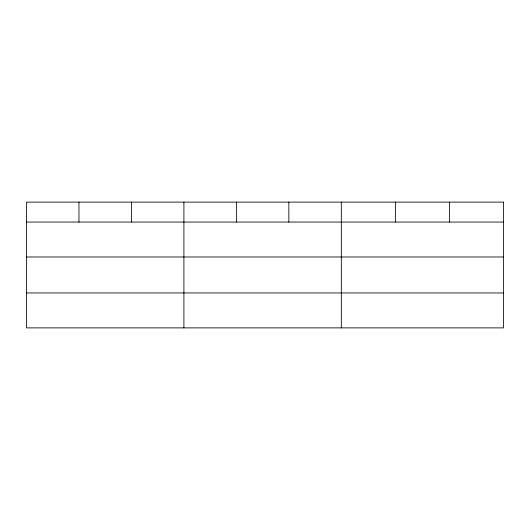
<?xml version="1.0" encoding="UTF-8"?>
<svg xmlns="http://www.w3.org/2000/svg" width="530" height="530" viewBox="0 0 530 530"><rect width="100%" height="100%" fill="white"/><g stroke="black" fill="none" stroke-linecap="round" stroke-linejoin="round"><path stroke-width="0.79" d="M26.5 222.063L503.5 222.063M26.5 256.984L503.5 256.984M26.5 292.957L503.5 292.957M449.44 202.115L449.44 222.063M395.38 202.115L395.38 222.063M341.32 202.115L341.32 327.885M288.85 202.115L288.85 222.063M236.38 202.115L236.38 222.063M183.91 202.115L183.91 327.885M131.44 202.115L131.44 222.063M78.97 202.115L78.97 222.063M503.5 202.115L26.5 202.115L26.5 327.885L503.5 327.885L503.5 202.115"/></g></svg>
